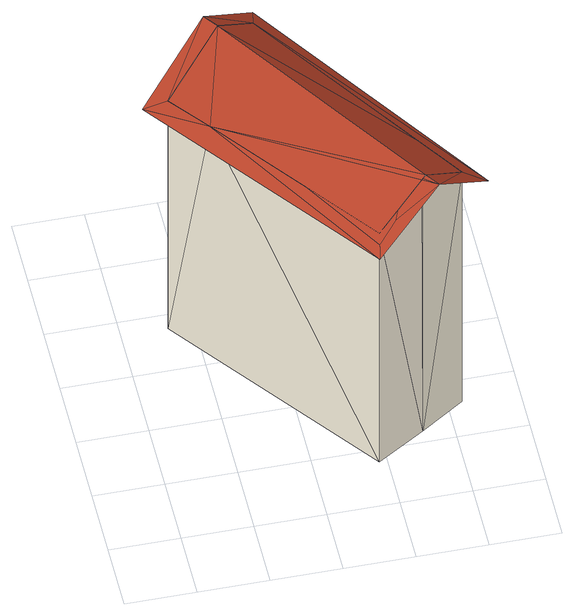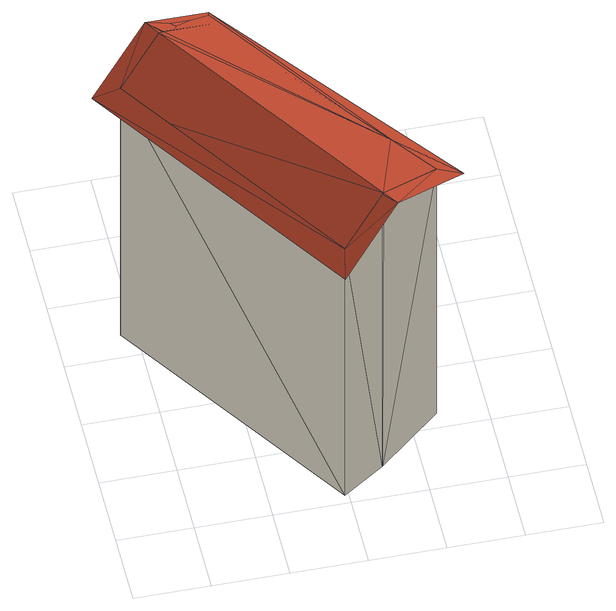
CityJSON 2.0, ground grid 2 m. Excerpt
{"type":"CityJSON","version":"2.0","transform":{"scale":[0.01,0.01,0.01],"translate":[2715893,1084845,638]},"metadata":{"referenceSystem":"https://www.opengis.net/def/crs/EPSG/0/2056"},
"CityObjects":{
"building1":{"type":"Building","attributes":{"DATUM_AENDERUNG":20160406,"DATUM_ERSTELLUNG":20160406,"ERSTELLUNG_JAHR":2016,"ERSTELLUNG_MONAT":4,"GRUND_AENDERUNG":"Verbessert","HERKUNFT_JAHR":2015,"HERKUNFT_MONAT":6,"OBJEKTART":"Gebaeude Einzelhaus","REVISION_JAHR":2016,"REVISION_MONAT":4},"geometry":[{"type":"MultiSurface","lod":"3","boundaries":[[[0,1,2]],[[0,2,3]],[[1,4,5]],[[1,5,2]],[[6,7,5]],[[7,8,9]],[[7,9,5]],[[8,10,11]],[[8,11,12]],[[8,12,9]],[[10,13,11]],[[6,5,14]],[[5,4,14]],[[13,15,11]],[[15,0,3]],[[15,3,11]],[[2,5,4]],[[2,4,0]],[[9,12,13]],[[9,13,6]],[[9,6,5]],[[12,11,13]],[[3,0,13]],[[3,13,11]],[[0,4,6]],[[0,6,13]],[[4,5,6]],[[7,6,14]],[[16,7,14]],[[17,7,16]],[[18,8,7]],[[18,7,17]],[[19,10,8]],[[19,8,18]],[[19,13,10]],[[19,15,13]],[[20,15,19]],[[20,0,15]],[[21,1,0]],[[21,0,20]],[[16,14,4]],[[16,4,1]],[[21,16,1]],[[19,17,16]],[[20,19,16]],[[21,20,16]],[[19,18,17]]],"semantics":{"surfaces":[{"type":"RoofSurface"},{"type":"WallSurface"},{"type":"GroundSurface"}],"values":[0,0,0,0,0,0,0,0,0,0,0,0,0,0,0,0,0,0,0,0,0,0,0,0,0,0,0,1,1,1,1,1,1,1,1,1,1,1,1,1,1,1,1,2,2,2,2]}}]}
},
"vertices":[
[218,632,922],[577,156,922],[564,90,893],[60,758,893],[711,238,1015],[752,205,1023],[725,247,1023],[840,323,926],[410,971,926],[909,309,890],[298,897,1021],[267,936,1023],[424,1040,890],[295,894,1023],[715,241,1018],[128,750,918],[715,241,16],[840,323,16],[410,971,16],[298,897,16],[128,750,16],[577,156,16]
]}
